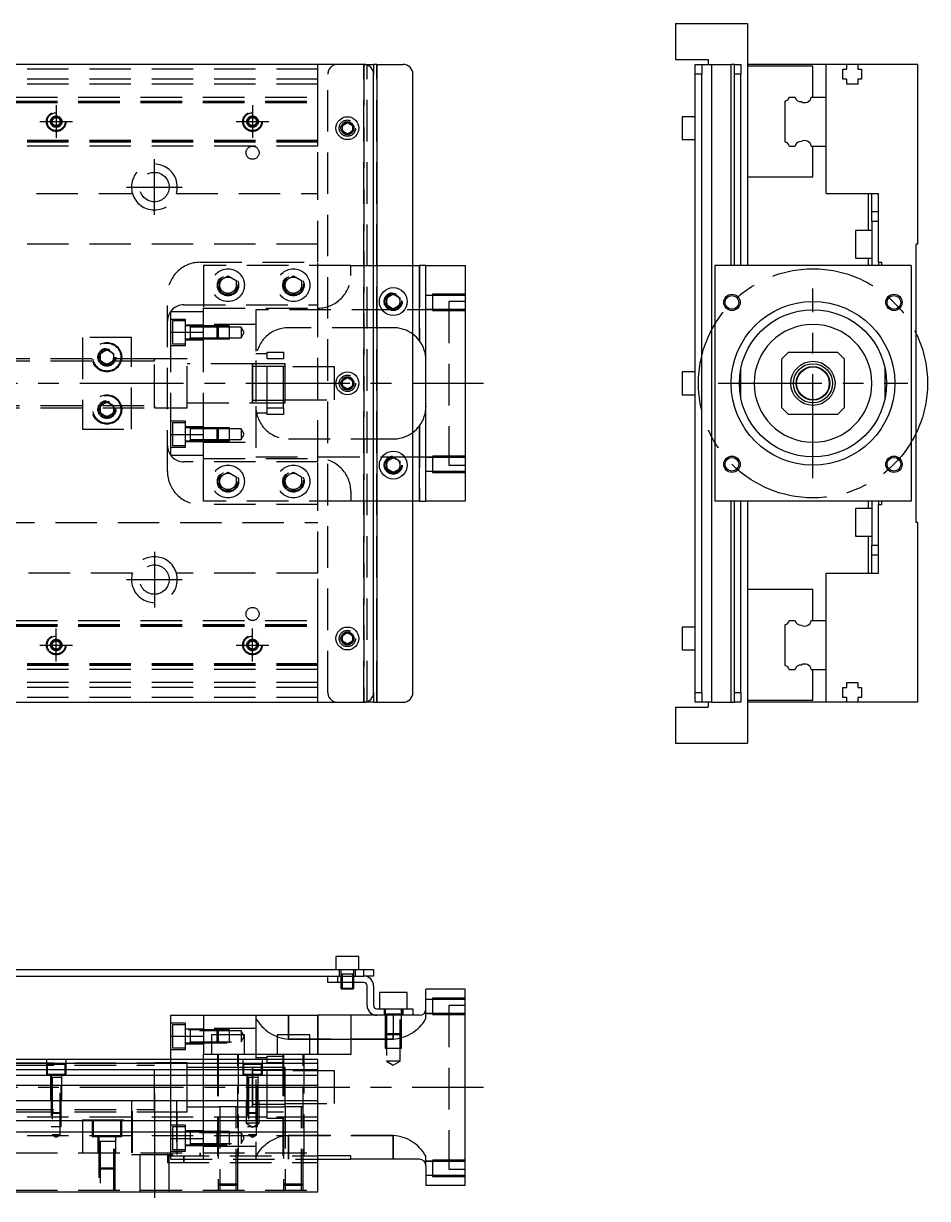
# Model space of a CAD drawing. Extents: x -21 to 543, y -284 to 112.
# Drawn here: x 267 to 543.3, y -249.2 to 110 of the extents above; entities that cross this region are included whole.
import ezdxf

# ---------------------------------------------------------------- set-up
doc = ezdxf.new("R2010")
doc.units = 0
doc.linetypes.add('CENTER', pattern=[50.8, 31.75, -6.35, 6.35, -6.35])
doc.linetypes.add('DASHED', pattern=[19.05, 12.7, -6.35])
doc.layers.get('0').update_dxf_attribs({"linetype": 'CONTINUOUS'})
doc.layers.add('CENTER', color=1, linetype='CENTER')

msp = doc.modelspace()

# ---------------------------------------------------------------- linework, layer by layer
at = {"color": 7, "linetype": 'CONTINUOUS'}
for p, q in [((466.27, 110), (466.27, 99)), ((466.27, 110), (488.27, 110)), ((488.27, 110), (488.27, 36)), ((371, 97.5), (3, 97.5)), ((371, 97.5), (374, 97.5)), ((374, 97.5), (374, 94.5)), ((375, 97.5), (374, 97.5)), ((375, 97.5), (375, -97.5)), ((375, 97.5), (383, 97.5)), ((466.27, 99), (476.27, 99)), ((472.27, 97.5), (474.27, 97.5)), ((472.27, 94.5), (472.27, 97.5)), ((474.27, 97.5), (477.27, 97.5)), ((474.27, 97.5), (474.27, 94.5)), ((476.27, 99), (476.27, 97.5)), ((477.27, 97.5), (477.27, -97.5)), ((477.27, 97.5), (483.27, 97.5)), ((483.27, 36), (483.27, 97.5)), ((484.27, 97.5), (483.27, 97.5)), ((484.27, 97.5), (486.27, 97.5)), ((484.27, 94.5), (484.27, 97.5)), ((486.27, 97.5), (486.27, 94.5)), ((512.27, 97.5), (488.27, 97.5)), ((508.27, 97), (488.27, 97)), ((508.27, 87.5), (508.27, 97)), ((512.27, 87.5), (512.27, 97.5)), ((518.57, 97.5), (512.27, 97.5)), ((521.97, 97.5), (518.57, 97.5)), ((518.57, 96), (518.57, 97.5)), ((521.97, 97.5), (521.97, 96)), ((540.27, 97.5), (521.97, 97.5)), ((540.27, 42.5), (540.27, 97.5)), ((374, -94.5), (374, 94.5)), ((386, -94.5), (386, 94.5)), ((474.27, 94.5), (472.27, 94.5)), ((472.27, -94.5), (472.27, 94.5)), ((474.27, -94.5), (474.27, 94.5)), ((486.27, 94.5), (484.27, 94.5)), ((484.27, 36), (484.27, 94.5)), ((486.27, 36), (486.27, 94.5)), ((517.42, 96), (518.57, 96)), ((517.42, 93), (517.42, 96)), ((521.97, 96), (523.12, 96)), ((523.12, 96), (523.12, 93)), ((518.57, 93), (517.42, 93)), ((518.57, 91.5), (518.57, 93)), ((521.97, 91.5), (518.57, 91.5)), ((521.97, 93), (521.97, 91.5)), ((523.12, 93), (521.97, 93)), ((499.77, 73.752272), (499.77, 86.247728)), ((501.022272, 87.5), (502.79668, 87.5)), ((507.747372, 87.5), (512.27, 87.5)), ((512.27, 72.5), (512.27, 87.5)), ((512.27, 72.5), (512.27, 87.5)), ((364.5, 78.866026), (366, 79.73205)), ((366, 79.73205), (367.5, 78.866026)), ((468.27, 81.5), (468.27, 78)), ((472.27, 81.5), (468.27, 81.5)), ((364.5, 77.133974), (364.5, 78.866026)), ((366, 76.26795), (364.5, 77.133974)), ((367.5, 77.133974), (366, 76.26795)), ((367.5, 78.866026), (367.5, 77.133974)), ((468.27, 78), (468.27, 74.5)), ((468.27, 74.5), (472.27, 74.5)), ((501.022272, 72.5), (502.79668, 72.5)), ((507.747372, 72.5), (512.27, 72.5)), ((508.27, 63), (508.27, 72.5)), ((512.27, 58), (512.27, 72.5)), ((508.27, 63), (488.27, 63)), ((512.27, 58), (528.27, 58)), ((525.27, 46.75), (525.27, 58)), ((526.27, 52.5), (526.27, 58)), ((528.27, 37), (528.27, 58)), ((526.27, 52.5), (528.27, 52.5)), ((526.27, 49.5), (526.27, 52.5)), ((521.27, 46.75), (521.27, 42.5)), ((526.27, 46.75), (521.27, 46.75)), ((528.27, 49.5), (526.27, 49.5)), ((526.27, 49.5), (526.27, 36)), ((521.27, 42.5), (521.27, 38.25)), ((540.27, 42.5), (539.77, 42.5)), ((539.77, -42.5), (539.77, 42.5)), ((386, 36), (388, 36)), ((388, 13), (388, 36)), ((390, 36), (388, 36)), ((390, -36), (390, 36)), ((390, 36), (402, 36)), ((402, 36), (402, -36)), ((538.27, 36), (478.27, 36)), ((478.27, 36), (478.27, -36)), ((521.27, 38.25), (526.27, 38.25)), ((525.27, 36), (525.27, 38.25)), ((528.27, 37), (529.27, 37)), ((528.27, 37), (528.27, 36)), ((529.27, 36), (529.27, 37)), ((538.27, 36), (538.27, -36)), ((378, 26.1547), (380, 27.309402)), ((378, 23.8453), (378, 26.1547)), ((380, 27.309402), (382, 26.1547)), ((382, 26.1547), (382, 23.8453)), ((380, 22.690598), (378, 23.8453)), ((382, 23.8453), (380, 22.690598)), ((500.77, 9.5), (498.77, 7.5)), ((498.77, -7.5), (498.77, 7.5)), ((500.77, 9.5), (515.77, 9.5)), ((517.77, 7.5), (515.77, 9.5)), ((517.77, 7.5), (517.77, -7.5)), ((486.27, -4.71699), (486.27, 4.71699)), ((530.27, 4.71699), (530.27, -4.71699)), ((364.5, 0.866026), (366, 1.73205)), ((364.5, -0.866026), (364.5, 0.866026)), ((366, 1.73205), (367.5, 0.866026)), ((367.5, 0.866026), (367.5, -0.866026)), ((468.27, 3.5), (468.27, 0)), ((472.27, 3.5), (468.27, 3.5)), ((468.27, 0), (468.27, -3.5)), ((366, -1.73205), (364.5, -0.866026)), ((367.5, -0.866026), (366, -1.73205)), ((468.27, -3.5), (472.27, -3.5)), ((498.77, -7.5), (500.77, -9.5)), ((515.77, -9.5), (500.77, -9.5)), ((515.77, -9.5), (517.77, -7.5)), ((388, -36), (388, -13)), ((378, -23.8453), (380, -22.690598)), ((378, -26.1547), (378, -23.8453)), ((380, -22.690598), (382, -23.8453)), ((382, -23.8453), (382, -26.1547)), ((380, -27.309402), (378, -26.1547)), ((382, -26.1547), (380, -27.309402)), ((388, -36), (386, -36)), ((388, -36), (390, -36)), ((402, -36), (390, -36)), ((538.27, -36), (478.27, -36)), ((483.27, -97.5), (483.27, -36)), ((484.27, -94.5), (484.27, -36)), ((486.27, -94.5), (486.27, -36)), ((488.27, -36), (488.27, -110)), ((521.27, -38.25), (521.27, -42.5)), ((526.27, -38.25), (521.27, -38.25)), ((525.27, -38.25), (525.27, -36)), ((526.27, -36), (526.27, -49.5)), ((528.27, -36), (528.27, -37)), ((528.27, -58), (528.27, -37)), ((528.27, -37), (529.27, -37)), ((529.27, -37), (529.27, -36)), ((521.27, -42.5), (521.27, -46.75)), ((540.27, -42.5), (539.77, -42.5)), ((540.27, -97.5), (540.27, -42.5)), ((521.27, -46.75), (526.27, -46.75)), ((525.27, -58), (525.27, -46.75)), ((526.27, -49.5), (528.27, -49.5)), ((526.27, -52.5), (526.27, -49.5)), ((528.27, -52.5), (526.27, -52.5)), ((526.27, -58), (526.27, -52.5)), ((512.27, -72.5), (512.27, -58)), ((512.27, -58), (528.27, -58)), ((508.27, -63), (488.27, -63)), ((508.27, -72.5), (508.27, -63)), ((468.27, -74.5), (468.27, -78)), ((472.27, -74.5), (468.27, -74.5)), ((499.77, -86.247728), (499.77, -73.752272)), ((501.022272, -72.5), (502.79668, -72.5)), ((507.747372, -72.5), (512.27, -72.5)), ((512.27, -87.5), (512.27, -72.5)), ((512.27, -87.5), (512.27, -72.5)), ((364.5, -77.133974), (366, -76.26795)), ((364.5, -78.866026), (364.5, -77.133974)), ((366, -79.73205), (364.5, -78.866026)), ((366, -76.26795), (367.5, -77.133974)), ((367.5, -78.866026), (366, -79.73205)), ((367.5, -77.133974), (367.5, -78.866026)), ((468.27, -78), (468.27, -81.5)), ((468.27, -81.5), (472.27, -81.5)), ((501.022272, -87.5), (502.79668, -87.5)), ((507.747372, -87.5), (512.27, -87.5)), ((508.27, -97), (508.27, -87.5)), ((512.27, -97.5), (512.27, -87.5)), ((517.42, -93), (518.57, -93)), ((517.42, -96), (517.42, -93)), ((518.57, -91.5), (521.97, -91.5)), ((518.57, -93), (518.57, -91.5)), ((521.97, -91.5), (521.97, -93)), ((521.97, -93), (523.12, -93)), ((523.12, -93), (523.12, -96)), ((374, -94.5), (374, -97.5)), ((472.27, -94.5), (474.27, -94.5)), ((472.27, -97.5), (472.27, -94.5)), ((474.27, -94.5), (474.27, -97.5)), ((484.27, -94.5), (486.27, -94.5)), ((484.27, -97.5), (484.27, -94.5)), ((486.27, -94.5), (486.27, -97.5)), ((518.57, -96), (517.42, -96)), ((518.57, -97.5), (518.57, -96)), ((521.97, -96), (521.97, -97.5)), ((523.12, -96), (521.97, -96)), ((3, -97.5), (371, -97.5)), ((374, -97.5), (371, -97.5)), ((374, -97.5), (375, -97.5)), ((375, -97.5), (383, -97.5)), ((466.27, -99), (476.27, -99)), ((466.27, -99), (466.27, -110)), ((474.27, -97.5), (472.27, -97.5)), ((477.27, -97.5), (474.27, -97.5)), ((476.27, -97.5), (476.27, -99)), ((477.27, -97.5), (483.27, -97.5)), ((483.27, -97.5), (484.27, -97.5)), ((486.27, -97.5), (484.27, -97.5)), ((508.27, -97), (488.27, -97)), ((512.27, -97.5), (488.27, -97.5)), ((518.57, -97.5), (512.27, -97.5)), ((521.97, -97.5), (518.57, -97.5)), ((540.27, -97.5), (521.97, -97.5)), ((466.27, -110), (488.27, -110)), ((369.5, -175.2), (362.5, -175.2)), ((362.5, -175.2), (362.5, -179.2)), ((369.5, -179.2), (369.5, -175.2)), ((262, -179.2), (371, -179.2)), ((371, -181.2), (371, -179.2)), ((371, -179.2), (374, -179.2)), ((374, -179.2), (374, -181.2)), ((262, -181.2), (363, -181.2)), ((360, -183.2), (360, -181.2)), ((363, -181.2), (363, -183.2)), ((363, -181.2), (371, -181.2)), ((363, -181.2), (371, -181.2)), ((374, -181.2), (371, -181.2)), ((363, -183.2), (360, -183.2)), ((371, -183.2), (363, -183.2)), ((364, -183.2), (364, -184.85)), ((364, -184.85), (368, -184.85)), ((364, -184.85), (364.35, -185.2)), ((364.35, -183.2), (364.35, -185.2)), ((367.65, -185.2), (364.35, -185.2)), ((367.65, -185.2), (367.65, -183.2)), ((367.65, -185.2), (368, -184.85)), ((368, -184.85), (368, -183.2)), ((372, -190.2), (372, -184.2)), ((374, -184.2), (374, -190.2)), ((384.25, -186.2), (375.75, -186.2)), ((375.75, -186.2), (375.75, -191.2)), ((384.25, -191.2), (384.25, -186.2)), ((390, -191.2), (390, -185.2)), ((402, -185.2), (390, -185.2)), ((402, -245.2), (402, -185.2)), ((312, -193.2), (322, -193.2)), ((312, -199.547524), (312, -193.2)), ((322, -193.2), (322, -205.2)), ((322, -193.2), (357, -193.2)), ((357, -205.2), (357, -193.2)), ((367, -193.2), (357, -193.2)), ((367, -193.2), (367, -205.2)), ((375, -193.2), (367, -193.2)), ((375, -191.2), (383, -191.2)), ((383, -193.2), (375, -193.2)), ((383, -193.2), (383, -191.2)), ((383, -191.2), (386, -191.2)), ((386, -193.2), (383, -193.2)), ((386, -191.2), (386, -193.2)), ((388, -193.2), (386, -193.2)), ((312, -206.7), (312, -199.547524)), ((312, -199.547524), (322, -199.547524)), ((334.5, -199.2), (324.5, -199.2)), ((324.5, -199.2), (324.5, -205.2)), ((334.5, -205.2), (334.5, -199.2)), ((354.5, -199.2), (344.5, -199.2)), ((344.5, -199.2), (344.5, -205.2)), ((354.5, -205.2), (354.5, -199.2)), ((357, -206.7), (255.5, -206.7)), ((357, -207.952272), (255.5, -207.952272)), ((322, -206.7), (322, -205.2)), ((367, -205.2), (322, -205.2)), ((357, -247.2), (357, -206.7)), ((255.5, -209.72668), (357, -209.72668)), ((357, -211.623076), (255.5, -211.623076)), ((337, -214.999946), (337, -209.5)), ((338, -210.075), (337, -210.075)), ((339.75, -210.075), (338, -210.075)), ((341.5, -210.075), (339.75, -210.075)), ((346.5, -210.075), (341.5, -210.075)), ((347, -210.075), (346.5, -210.075)), ((357, -214.677372), (255.5, -214.677372)), ((337, -221.200006), (337, -214.999946)), ((17, -219.2), (357, -219.2)), ((337, -220.325), (347, -220.325)), ((357, -225.5), (17, -225.5)), ((357, -228.9), (17, -228.9)), ((367, -236.2), (357, -236.2)), ((367, -237.2), (367, -236.2)), ((357, -237.2), (367, -237.2)), ((388, -237.2), (367, -237.2)), ((390, -239.2), (390, -245.2)), ((17, -247.2), (357, -247.2)), ((402, -245.2), (390, -245.2))]:
    msp.add_line(p, q, dxfattribs=at)
at = {"color": 3, "linetype": 'DASHED'}
for p, q in [((357, 87.5), (357, 97.5)), ((371, -97.5), (371, 97.5)), ((371, 97.5), (371, -97.5)), ((372, -97.5), (372, 97.5)), ((375, -97.5), (375, 97.5)), ((357, 96), (17, 96)), ((360, -94.5), (360, 94.5)), ((357, 93), (17, 93)), ((357, 91.5), (17, 91.5)), ((17, 87.5), (357, 87.5)), ((17, 86.247728), (357, 86.247728)), ((357, 86.247728), (357, 87.5)), ((357, 73.752272), (357, 86.247728)), ((17, 86.1147), (357, 86.1147)), ((17, 86.1), (357, 86.1)), ((17, 85.8), (357, 85.8)), ((275.5, 80), (275.516134, 80.21941)), ((275.75, 80.721688), (277, 81.443376)), ((275.75, 79.278312), (275.75, 80.721688)), ((277, 78.556624), (275.75, 79.278312)), ((277, 81.443376), (278.25, 80.721688)), ((278.25, 79.278312), (277, 78.556624)), ((278.25, 80.721688), (278.25, 79.278312)), ((335.75, 80.721688), (337, 81.443376)), ((335.75, 79.278312), (335.75, 80.721688)), ((337, 78.556624), (335.75, 79.278312)), ((337, 81.443376), (338.25, 80.721688)), ((338.25, 79.278312), (337, 78.556624)), ((338.25, 80.721688), (338.25, 79.278312)), ((338.477374, 80.25955), (338.5, 80)), ((367.973226, 78.326156), (368, 78)), ((357, 74.2), (17, 74.2)), ((357, 73.9), (17, 73.9)), ((357, 73.8853), (17, 73.8853)), ((357, 73.752272), (17, 73.752272)), ((357, 72.5), (17, 72.5)), ((357, 72.5), (357, 73.752272)), ((357, 58), (357, 72.5)), ((194.745967, 58), (300.291796, 58)), ((313.708204, 58), (357, 58)), ((357, 37), (357, 58)), ((357, 42.5), (29.1, 42.5)), ((321, 37), (357, 37)), ((322, 36), (322, 23)), ((367, 36), (322, 36)), ((357, 24), (357, 37)), ((367, 33), (367, 36)), ((367, 36), (374, 36)), ((374, 36), (386, 36)), ((388, 36), (388, 13)), ((327, 31.443376), (329.5, 32.886752)), ((329.5, 32.886752), (332, 31.443376)), ((347, 31.443376), (349.5, 32.886752)), ((349.5, 32.886752), (352, 31.443376)), ((327, 28.556624), (327, 31.443376)), ((332, 31.443376), (332, 28.556624)), ((332.477798, 30.364306), (332.5, 30)), ((347, 28.556624), (347, 31.443376)), ((352, 31.443376), (352, 28.556624)), ((352.477798, 30.364306), (352.5, 30)), ((311, -27), (311, 27)), ((329.5, 27.113248), (327, 28.556624)), ((332, 28.556624), (329.5, 27.113248)), ((349.5, 27.113248), (347, 28.556624)), ((352, 28.556624), (349.5, 27.113248)), ((382.483582, 25.286038), (382.5, 25)), ((392, 26.848738), (390, 26.848738)), ((392, 27.248732), (392, 22.248742)), ((402, 27.248732), (392, 27.248732)), ((402, 26.848738), (392, 26.848738)), ((312, 15.652476), (312, 22)), ((312, 22), (322, 22)), ((316, 24), (357, 24)), ((322, 15.652476), (322, 23)), ((322, 23), (357, 23)), ((322, 15.652476), (322, 22)), ((338, 22.5), (338, 7)), ((380, 22.5), (338, 22.5)), ((357, -24), (357, 24)), ((397, 22.5), (380, 22.5)), ((390, 22.648738), (392, 22.648738)), ((392, 22.648738), (402, 22.648738)), ((392, 22.248742), (402, 22.248742)), ((397, 25), (397, -25)), ((402, 25), (397, 25)), ((316.5, 19.55635), (312, 19.55635)), ((312.5, 19.05635), (312.5, 12.05635)), ((316.5, 19.05635), (312.5, 19.05635)), ((316.5, 11.55635), (316.5, 19.55635)), ((338, 18), (322, 18)), ((338, 18), (322, 18)), ((312, 15.652476), (322, 15.652476)), ((312, -15.652476), (312, 15.652476)), ((322, 17.80635), (316.5, 17.80635)), ((317.905, 17.55635), (316.5, 17.55635)), ((322, 17.556346), (317.895, 17.55635)), ((317.9, 17.556354), (317.9, 13.556344)), ((317.9, 17.556354), (317.9, 13.556344)), ((317.9, 17.556354), (317.9, 13.556344)), ((317.9, 17.55635), (317.9, 17.339888)), ((317.9, 17.33964), (317.9, 17.55635)), ((322, 17.20635), (317.9, 17.20635)), ((326.15, 17.55635), (322, 17.556346)), ((326.15, 17.556344), (322, 17.556344)), ((326.5, 17.20635), (322, 17.20635)), ((326.5, 17.20635), (322, 17.20635)), ((322, -15.652476), (322, 15.652476)), ((322, -15.652476), (322, 15.652476)), ((326.15, 13.55635), (326.15, 17.55635)), ((326.5, 17.20635), (326.15, 17.55635)), ((330, 17.556344), (326.15, 17.556344)), ((326.5, 17.20635), (326.5, 13.90635)), ((330, 17.20635), (326.5, 17.20635)), ((330, 13.556354), (330, 17.556344)), ((333.5, 17.20635), (330, 17.20635)), ((333.5, 17.20635), (333.5, 13.90635)), ((334.452628, 15.55635), (333.5, 17.20635)), ((333.5, 13.90635), (334.452628, 15.55635)), ((374, 17), (348, 17)), ((380, 17), (374, 17)), ((300, 14), (285, 14)), ((285, 14), (285, -14)), ((300, -14), (300, 14)), ((312, 11.55635), (316.5, 11.55635)), ((312.5, 12.05635), (316.5, 12.05635)), ((316.5, 13.55635), (317.905, 13.55635)), ((316.5, 13.30635), (322, 13.30635)), ((317.895, 13.55635), (322, 13.556352)), ((317.9, 13.90635), (322, 13.90635)), ((317.9, 13.55635), (317.9, 13.773016)), ((317.9, 13.77281), (317.9, 13.55635)), ((322, 13.90635), (326.5, 13.90635)), ((322, 13.90635), (326.5, 13.90635)), ((322, 13.556354), (326.15, 13.556354)), ((322, 13.556352), (326.15, 13.55635)), ((326.15, 13.55635), (326.5, 13.90635)), ((326.15, 13.556354), (330, 13.556354)), ((326.5, 13.90635), (330, 13.90635)), ((330, 13.90635), (333.5, 13.90635)), ((387.743602, 13.32745), (388.026966, 12.963874)), ((307.005, 7.5), (215, 7.5)), ((290, 8), (290.018502, 8.303588)), ((290.5, 9.1547), (292.5, 10.309402)), ((290.5, 6.8453), (290.5, 9.1547)), ((292.5, 10.309402), (294.5, 9.1547)), ((294.5, 9.1547), (294.5, 6.8453)), ((312, 7.5), (306.995, 7.5)), ((307, -7.500006), (307, 7.500006)), ((307, 6.951128), (307, 7.5)), ((307, 7.5), (307, 6.951128)), ((317, 7.5), (312, 7.5)), ((317, 7.5), (312, 7.5)), ((317, -7.5), (317, 7.5)), ((317, -7.5), (317, 7.5)), ((341.5, 9), (338, 9)), ((341.5, 9.5), (346.5, 9.5)), ((341.5, 7.5), (341.5, 9.5)), ((346.5, 7.5), (341.5, 7.5)), ((341.5, -7.5), (341.5, 7.5)), ((346.5, 9.5), (346.5, 7.5)), ((346.5, -7.5), (346.5, 7.5)), ((307, 6.75), (215, 6.75)), ((292.5, 5.690598), (290.5, 6.8453)), ((294.5, 6.8453), (292.5, 5.690598)), ((307, -6.951128), (307, 6.951128)), ((337.005, 6), (317, 6)), ((336.995, 6), (317, 6)), ((346.5, 6), (336.995, 6)), ((337.005, 6), (336.995, 6)), ((337, -6.000006), (337, 6.000006)), ((337, 5.125), (337, 6.000006)), ((337, 5.325034), (337, 6)), ((337, 6), (337, -5.999164)), ((337, 5.125), (337, -5.125)), ((347, 5.125), (337, 5.125)), ((346.5, 6), (337.005, 6)), ((338, 7), (338, -7)), ((347, 6), (346.5, 6)), ((347, -6), (347, 6)), ((362, 5), (347, 5)), ((362, -5), (362, 5)), ((367.973226, 0.326156), (368, 0)), ((215, -6.75), (307, -6.75)), ((290.5, -6.8453), (292.5, -5.690598)), ((290.5, -9.1547), (290.5, -6.8453)), ((292.5, -5.690598), (294.5, -6.8453)), ((294.5, -6.8453), (294.5, -9.1547)), ((307, -7.5), (307, -6.951128)), ((307, -6.951128), (307, -7.499332)), ((317, -6), (337.005, -6)), ((317, -6), (336.995, -6)), ((336.995, -6), (346.5, -6)), ((336.995, -6), (337.005, -6)), ((337, -6.000006), (337, -5.125)), ((337, -5.125), (347, -5.125)), ((337, -6), (337, -5.325218)), ((337, -5.999164), (337, -6)), ((337.005, -6), (346.5, -6)), ((338, -7), (338, -22.5)), ((346.5, -6), (347, -6)), ((347, -5), (362, -5)), ((390, -7), (389.998996, -7.141742)), ((215, -7.5), (307.005, -7.5)), ((292.5, -10.309402), (290.5, -9.1547)), ((294.5, -9.1547), (292.5, -10.309402)), ((294.983582, -7.713962), (295, -8)), ((306.995, -7.5), (312, -7.5)), ((307, -7.499332), (307, -7.5)), ((312, -7.5), (317, -7.5)), ((312, -7.5), (317, -7.5)), ((338, -9), (341.5, -9)), ((341.5, -7.5), (346.5, -7.5)), ((341.5, -9.5), (341.5, -7.5)), ((346.5, -9.5), (341.5, -9.5)), ((346.5, -7.5), (346.5, -9.5)), ((285, -14), (300, -14)), ((316.5, -11.55635), (312, -11.55635)), ((312.5, -12.05635), (312.5, -19.05635)), ((316.5, -12.05635), (312.5, -12.05635)), ((316.5, -19.55635), (316.5, -11.55635)), ((322, -13.30635), (316.5, -13.30635)), ((317.905, -13.55635), (316.5, -13.55635)), ((322, -13.556352), (317.895, -13.55635)), ((317.9, -13.556344), (317.9, -17.556354)), ((317.9, -13.556344), (317.9, -17.556354)), ((317.9, -13.55635), (317.9, -13.77281)), ((317.9, -13.773058), (317.9, -13.55635)), ((322, -13.90635), (317.9, -13.90635)), ((326.15, -13.55635), (322, -13.556352)), ((326.15, -13.556352), (322, -13.556354)), ((326.5, -13.90635), (322, -13.90635)), ((326.5, -13.90635), (322, -13.90635)), ((326.15, -17.55635), (326.15, -13.55635)), ((326.5, -13.90635), (326.15, -13.55635)), ((330, -13.556354), (326.15, -13.556352)), ((326.5, -13.90635), (326.5, -17.20635)), ((330, -13.90635), (326.5, -13.90635)), ((330, -17.556344), (330, -13.556354)), ((333.5, -13.90635), (330, -13.90635)), ((333.5, -13.90635), (333.5, -17.20635)), ((334.452628, -15.55635), (333.5, -13.90635)), ((388.11972, -12.836966), (387.908436, -13.120182)), ((388, -13), (388, -36)), ((312, -22), (312, -15.652476)), ((312, -15.652476), (322, -15.652476)), ((316.5, -17.55635), (317.905, -17.55635)), ((316.5, -17.80635), (322, -17.80635)), ((317.895, -17.55635), (322, -17.556346)), ((317.9, -17.20635), (322, -17.20635)), ((317.9, -17.55635), (317.9, -17.339682)), ((317.9, -17.339888), (317.9, -17.55635)), ((322, -22), (322, -15.652476)), ((322, -23), (322, -15.652476)), ((322, -17.20635), (326.5, -17.20635)), ((322, -17.20635), (326.5, -17.20635)), ((322, -17.556344), (326.15, -17.556346)), ((322, -17.556346), (326.15, -17.55635)), ((326.15, -17.55635), (326.5, -17.20635)), ((326.15, -17.556346), (330, -17.556344)), ((326.5, -17.20635), (330, -17.20635)), ((330, -17.20635), (333.5, -17.20635)), ((333.5, -17.20635), (334.452628, -15.55635)), ((348, -17), (374, -17)), ((374, -17), (380, -17)), ((312, -19.55635), (316.5, -19.55635)), ((312.5, -19.05635), (316.5, -19.05635)), ((322, -18), (338, -18)), ((322, -18), (338, -18)), ((312, -22), (322, -22)), ((357, -24), (316, -24)), ((322, -23), (357, -23)), ((322, -36), (322, -23)), ((338, -22.5), (380, -22.5)), ((357, -37), (357, -24)), ((377.5, -25), (377.52689, -24.634318)), ((380, -22.5), (397, -22.5)), ((392, -22.648738), (390, -22.648738)), ((392, -22.248742), (392, -27.248732)), ((402, -22.248742), (392, -22.248742)), ((402, -22.648738), (392, -22.648738)), ((397, -25), (402, -25)), ((327, -28.556624), (329.5, -27.113248)), ((327, -31.443376), (327, -28.556624)), ((329.5, -27.113248), (332, -28.556624)), ((332, -28.556624), (332, -31.443376)), ((347, -28.556624), (349.5, -27.113248)), ((347, -31.443376), (347, -28.556624)), ((349.5, -27.113248), (352, -28.556624)), ((352, -28.556624), (352, -31.443376)), ((390, -26.848738), (392, -26.848738)), ((392, -26.848738), (402, -26.848738)), ((392, -27.248732), (402, -27.248732)), ((326.5, -30), (326.520026, -29.653944)), ((329.5, -32.886752), (327, -31.443376)), ((332, -31.443376), (329.5, -32.886752)), ((349.5, -32.886752), (347, -31.443376)), ((352, -31.443376), (349.5, -32.886752)), ((352.477798, -29.635694), (352.5, -30)), ((367, -33), (367, -36)), ((357, -37), (321, -37)), ((367, -36), (322, -36)), ((357, -58), (357, -37)), ((374, -36), (367, -36)), ((386, -36), (374, -36)), ((29.1, -42.5), (357, -42.5)), ((300.291796, -58), (194.745967, -58)), ((357, -58), (313.708204, -58)), ((357, -72.5), (357, -58)), ((17, -72.5), (357, -72.5)), ((17, -73.752272), (357, -73.752272)), ((17, -73.8853), (357, -73.8853)), ((17, -73.9), (357, -73.9)), ((17, -74.2), (357, -74.2)), ((357, -73.752272), (357, -72.5)), ((357, -86.247728), (357, -73.752272)), ((275.75, -79.278312), (277, -78.556624)), ((277, -78.556624), (278.25, -79.278312)), ((335.75, -79.278312), (337, -78.556624)), ((337, -78.556624), (338.25, -79.278312)), ((364, -78), (364.030168, -77.653934)), ((275.5, -80), (275.516134, -79.78059)), ((275.75, -80.721688), (275.75, -79.278312)), ((277, -81.443376), (275.75, -80.721688)), ((278.25, -80.721688), (277, -81.443376)), ((278.25, -79.278312), (278.25, -80.721688)), ((335.75, -80.721688), (335.75, -79.278312)), ((337, -81.443376), (335.75, -80.721688)), ((338.25, -80.721688), (337, -81.443376)), ((338.25, -79.278312), (338.25, -80.721688)), ((338.477374, -79.74045), (338.5, -80)), ((357, -85.8), (17, -85.8)), ((357, -86.1), (17, -86.1)), ((357, -86.1147), (17, -86.1147)), ((357, -86.247728), (17, -86.247728)), ((357, -87.5), (17, -87.5)), ((357, -87.5), (357, -86.247728)), ((357, -97.5), (357, -87.5)), ((357, -91.5), (17, -91.5)), ((357, -93), (17, -93)), ((357, -96), (17, -96)), ((363.5, -179.2), (363.5, -181.2)), ((364, -179.2), (364, -183.2)), ((364.000006, -179.2), (364.000006, -183.2)), ((368, -183.2), (368, -179.2)), ((368.5, -181.2), (368.5, -179.2)), ((360, -181.2), (363, -181.2)), ((368.000006, -180.6), (363.999994, -180.6)), ((364.35, -180.6), (364.35, -183.2)), ((367.65, -183.2), (367.65, -180.6)), ((367.999994, -183.2), (367.999994, -181.2)), ((392, -188.351262), (390, -188.351262)), ((392, -187.951268), (392, -192.951258)), ((402, -187.951268), (392, -187.951268)), ((402, -188.351262), (392, -188.351262)), ((397, -190.2), (397, -240.2)), ((402, -190.2), (397, -190.2)), ((338, -193.2), (338, -193.816596)), ((338, -193.816596), (338, -236.583404)), ((338, -193.816596), (338.037764, -194.12036)), ((348, -200.460598), (348, -193.2)), ((348, -193.2), (348, -199.2)), ((357, -193.2), (357, -205.2)), ((377.25, -191.2), (377.25, -193.2)), ((382.500006, -192.8), (377.499994, -192.8)), ((377.5, -191.2), (377.5, -203.2)), ((377.9, -192.8), (377.9, -207.2)), ((380, -193.2), (380, -200.460598)), ((382.1, -207.2), (382.1, -192.8)), ((382.5, -203.2), (382.5, -191.2)), ((382.75, -193.2), (382.75, -191.2)), ((389.474532, -192.551262), (392, -192.551262)), ((389.966596, -194.101224), (390, -193.816596)), ((390, -193.816596), (390, -191.2)), ((397, -192.7), (390, -192.7)), ((392, -192.551262), (402, -192.551262)), ((392, -192.951258), (402, -192.951258)), ((316.5, -195.64365), (312, -195.64365)), ((312.5, -196.14365), (312.5, -199.64365)), ((316.5, -196.14365), (312.5, -196.14365)), ((316.5, -203.64365), (316.5, -195.64365)), ((322, -197.39365), (316.5, -197.39365)), ((338, -197.2), (322, -197.2)), ((389.868572, -194.41502), (389.966596, -194.101224)), ((312.5, -199.64365), (312.5, -203.14365)), ((330, -197.643656), (316.5, -197.643649)), ((317.9, -197.643646), (317.9, -201.643656)), ((333.5, -197.99365), (317.9, -197.99365)), ((326.15, -199.2), (326.15, -197.64365)), ((326.5, -197.99365), (326.15, -197.64365)), ((326.15, -199.64365), (326.15, -199.2)), ((326.15, -201.64365), (326.15, -199.64365)), ((326.5, -197.99365), (326.5, -199.2)), ((326.5, -199.2), (326.5, -199.64365)), ((326.5, -199.64365), (326.5, -201.29365)), ((330, -199.2), (330, -197.643656)), ((330, -201.643646), (330, -199.2)), ((333.5, -197.99365), (333.5, -201.29365)), ((334.452628, -199.64365), (333.5, -197.99365)), ((333.5, -201.29365), (334.452628, -199.64365)), ((348, -199.2), (348, -200.460598)), ((348, -200.460598), (354.5, -200.460598)), ((380, -200.460598), (348, -200.460598)), ((354.5, -200.460598), (367, -200.460598)), ((367, -200.460598), (377.500006, -200.460598)), ((377.5, -198.8), (382.5, -198.8)), ((377.5, -198.8), (377.9, -199.2)), ((377.500006, -200.460598), (380, -200.460598)), ((382.1, -199.2), (377.9, -199.2)), ((380, -200.460598), (380, -199.2)), ((382.1, -199.2), (382.5, -198.8)), ((312, -203.64365), (316.5, -203.64365)), ((312.5, -203.14365), (316.5, -203.14365)), ((316.5, -201.643653), (330, -201.643646)), ((316.5, -201.89365), (322, -201.89365)), ((317.9, -201.29365), (333.5, -201.29365)), ((326.15, -201.64365), (326.5, -201.29365)), ((377.5, -203.2), (382.5, -203.2)), ((54, -207.699332), (307.005, -207.699332)), ((274, -206.7), (274, -211.2)), ((279.75, -208.2), (274.25, -208.2)), ((274.25, -208.2), (274.25, -211.2)), ((279.75, -211.2), (279.75, -208.2)), ((280, -211.2), (280, -206.7)), ((307, -222.699332), (307, -207.7)), ((312, -207.7), (307, -207.7)), ((312, -219.2), (312, -206.7)), ((317, -207.7), (312, -207.7)), ((317, -215.2), (317, -207.7)), ((322, -219.2), (322, -206.7)), ((326.25, -205.2), (326.25, -236.2)), ((326.499923, -205.2), (326.500006, -246.7)), ((332.499994, -246.7), (332.500077, -205.2)), ((332.75, -236.2), (332.75, -205.2)), ((334, -206.7), (334, -211.2)), ((339.75, -208.2), (334.25, -208.2)), ((334.25, -208.2), (334.25, -211.2)), ((341.5, -206.2), (338, -206.2)), ((339.75, -211.2), (339.75, -208.2)), ((340, -211.2), (340, -206.7)), ((341.5, -205.7), (346.5, -205.7)), ((341.5, -206.7), (341.5, -205.7)), ((341.5, -207.7), (341.5, -206.7)), ((341.5, -222.7), (341.5, -207.7)), ((346.5, -207.7), (341.5, -207.7)), ((346.25, -205.2), (346.25, -236.2)), ((346.499923, -205.2), (346.500006, -246.7)), ((352.499994, -246.7), (352.500077, -205.2)), ((352.75, -236.2), (352.75, -205.2)), ((382.1, -207.2), (377.9, -207.2)), ((377.9, -207.2), (380, -208.412436)), ((380, -208.412436), (382.1, -207.2)), ((54, -208.449332), (307, -208.449332)), ((274, -211.2), (280, -211.2)), ((275.25, -211.2), (275.25, -219.2)), ((275.500006, -211.2), (275.500006, -227.2)), ((278.499994, -227.2), (278.499994, -211.2)), ((278.75, -219.2), (278.75, -211.2)), ((322, -209.2), (317, -209.2)), ((326.5, -209.2), (322, -209.2)), ((332.5, -209.2), (326.5, -209.2)), ((334.25, -209.2), (332.5, -209.2)), ((334, -211.2), (340, -211.2)), ((337, -209.2), (334.25, -209.2)), ((335.25, -211.2), (335.25, -219.2)), ((335.500006, -211.2), (335.500006, -227.2)), ((337, -209.2), (336.995, -209.2)), ((337, -209.2), (337, -209.200836)), ((338, -209.2), (337, -209.2)), ((337.005, -209.2), (337, -209.2)), ((337, -209.200836), (337, -214.999974)), ((339.75, -209.2), (338, -209.2)), ((338.499994, -227.2), (338.499994, -211.2)), ((338.75, -219.2), (338.75, -211.2)), ((341.5, -209.2), (339.75, -209.2)), ((346.5, -209.2), (341.5, -209.2)), ((347, -209.2), (346.5, -209.2)), ((347, -215.2), (347, -209.2)), ((362, -210.2), (347, -210.2)), ((362, -215.2), (362, -210.2)), ((278.500006, -212.2), (275.499994, -212.2)), ((275.75, -212.2), (275.75, -229.7)), ((278.25, -229.7), (278.25, -212.2)), ((317, -219.2), (317, -215.2)), ((338.500006, -212.2), (335.499994, -212.2)), ((335.75, -212.2), (335.75, -229.7)), ((337, -214.999974), (337, -215.400054)), ((337, -215.400054), (337, -221.199164)), ((338.25, -229.7), (338.25, -212.2)), ((347, -221.2), (347, -215.2)), ((362, -220.2), (362, -215.2)), ((54, -221.95), (307, -221.95)), ((54, -222.7), (307.005, -222.7)), ((300, -219.2), (300, -235.7)), ((300.291796, -235.2), (300.291796, -219.2)), ((306.995, -222.7), (312, -222.7)), ((307, -222.7), (307, -222.699332)), ((312, -228.9), (312, -219.2)), ((312, -222.7), (313.708204, -222.7)), ((313.708204, -219.2), (313.708204, -235.2)), ((313.708204, -222.7), (317, -222.7)), ((314, -235.7), (314, -219.2)), ((317, -222.7), (317, -219.2)), ((317, -221.2), (322, -221.2)), ((322, -225.5), (322, -219.2)), ((322, -221.2), (326.39999, -221.2)), ((326.39999, -221.2), (326.499994, -221.2)), ((332.500006, -221.2), (326.499994, -221.2)), ((327, -221.2), (327, -246.7)), ((332, -246.7), (332, -221.2)), ((332.500006, -221.2), (332.60001, -221.2)), ((332.60001, -221.2), (337.005, -221.2)), ((335, -219.2), (335, -226.2)), ((336.995, -221.2), (346.39999, -221.2)), ((337, -221.2), (337, -220.525218)), ((337, -221.199164), (337, -221.2)), ((337.005, -221.2), (346.5, -221.2)), ((339, -226.2), (339, -219.2)), ((341.5, -222.7), (346.5, -222.7)), ((341.5, -224.7), (341.5, -222.7)), ((352.500006, -221.2), (346.499994, -221.2)), ((347, -220.2), (362, -220.2)), ((347, -221.2), (347, -246.7)), ((352, -246.7), (352, -221.2)), ((357, -224.35), (17, -224.35)), ((275.5, -222.95), (278.5, -222.95)), ((275.5, -222.95), (275.75, -223.2)), ((278.25, -223.2), (275.75, -223.2)), ((278.25, -223.2), (278.5, -222.95)), ((285, -225.2), (300, -225.2)), ((285, -225.2), (285, -235.2)), ((288, -225.2), (288, -230.2)), ((288.25, -225.2), (288.25, -225.5)), ((288.25, -225.5), (288.25, -228.9)), ((296.75, -225.5), (296.75, -225.2)), ((296.75, -228.9), (296.75, -225.5)), ((297, -230.2), (297, -225.2)), ((300, -225.2), (300, -235.2)), ((322, -228.9), (322, -225.5)), ((339, -226.2), (335, -226.2)), ((335, -226.2), (337, -227.3547)), ((335.5, -222.95), (338.5, -222.95)), ((335.5, -222.95), (335.75, -223.2)), ((338.25, -223.2), (335.75, -223.2)), ((337, -227.3547), (339, -226.2)), ((338, -224.2), (341.5, -224.2)), ((338.25, -223.2), (338.5, -222.95)), ((346.5, -224.7), (341.5, -224.7)), ((275.500006, -227.2), (278.499994, -227.2)), ((278.25, -229.7), (275.75, -229.7)), ((275.75, -229.7), (277, -230.421688)), ((277, -230.421688), (278.25, -229.7)), ((288.25, -228.9), (288.25, -230.2)), ((296.75, -230.2), (296.75, -228.9)), ((316.5, -226.75635), (312, -226.75635)), ((312, -230.852476), (312, -228.9)), ((312.5, -227.25635), (312.5, -228.9)), ((313.708204, -227.25635), (312.5, -227.25635)), ((312.5, -228.9), (312.5, -230.75635)), ((316.5, -227.25635), (313.708204, -227.25635)), ((316.5, -234.75635), (316.5, -226.75635)), ((322, -228.50635), (316.5, -228.50635)), ((330, -228.756354), (316.5, -228.756354)), ((317.9, -228.756344), (317.9, -232.756354)), ((333.5, -229.10635), (317.9, -229.10635)), ((322, -236.2), (322, -228.9)), ((326.15, -228.9), (326.15, -228.75635)), ((326.29365, -228.9), (326.15, -228.75635)), ((326.5, -228.756354), (326.15, -228.756352)), ((326.15, -230.75635), (326.15, -228.9)), ((326.5, -229.10635), (326.29365, -228.9)), ((327, -228.756354), (326.5, -228.756354)), ((330, -228.9), (330, -228.756354)), ((330, -232.756344), (330, -228.9)), ((333.5, -229.10635), (333.5, -232.40635)), ((334.452628, -230.75635), (333.5, -229.10635)), ((335.500006, -227.2), (338.499994, -227.2)), ((338.25, -229.7), (335.75, -229.7)), ((335.75, -229.7), (337, -230.421688)), ((337, -230.421688), (338.25, -229.7)), ((357, -230.05), (17, -230.05)), ((288, -230.2), (297, -230.2)), ((289.75, -230.2), (289.75, -235.2)), ((295.000006, -231.8), (289.999994, -231.8)), ((289.999996, -230.2), (290.000006, -246.7)), ((290.4, -231.8), (290.4, -246.7)), ((294.6, -246.7), (294.6, -231.8)), ((294.999994, -246.7), (295.000004, -230.2)), ((295.25, -235.2), (295.25, -230.2)), ((312, -230.852476), (313.708204, -230.852476)), ((312, -235.2), (312, -230.852476)), ((312.5, -230.75635), (312.5, -234.25635)), ((313.708204, -230.852476), (322, -230.852476)), ((316.5, -232.756344), (330, -232.756344)), ((316.5, -233.00635), (322, -233.00635)), ((317.9, -232.40635), (333.5, -232.40635)), ((322, -233.2), (326.5, -233.2)), ((326.15, -232.75635), (326.15, -230.75635)), ((326.15, -232.75635), (326.5, -232.40635)), ((326.15, -232.756346), (326.5, -232.756344)), ((326.5, -232.756344), (327, -232.756344)), ((326.5, -233.2), (327, -233.2)), ((327, -233.2), (332, -233.2)), ((332, -233.2), (332.5, -233.2)), ((332.5, -233.2), (338, -233.2)), ((333.5, -232.40635), (334.452628, -230.75635)), ((348, -229.939402), (346.619728, -230.04908)), ((348, -229.939402), (380, -229.939402)), ((352, -229.939402), (348, -229.939402)), ((348, -237.2), (348, -229.939402)), ((348, -229.939402), (348, -236.2)), ((352.5, -229.939402), (352, -229.939402)), ((357, -229.939402), (352.5, -229.939402)), ((380, -229.939402), (357, -229.939402)), ((380, -229.939402), (380, -237.2)), ((380, -237.2), (380, -229.939402)), ((17, -235.2), (357, -235.2)), ((300, -235.7), (314, -235.7)), ((302.5, -235.7), (302.5, -247.2)), ((311, -235.2), (311, -236.2)), ((311, -236.2), (357, -236.2)), ((311, -236.2), (311, -238.2)), ((311.5, -247.2), (311.5, -235.7)), ((312, -234.75635), (316.5, -234.75635)), ((312, -237.2), (312, -235.2)), ((312.5, -234.25635), (313.708204, -234.25635)), ((313.708204, -234.25635), (316.5, -234.25635)), ((316, -238.2), (316, -236.2)), ((316, -236.2), (316, -237.2)), ((321, -236.2), (321, -235.2)), ((321, -235.2), (321, -236.2)), ((322, -237.2), (322, -236.2)), ((338.033404, -236.298776), (338, -236.583404)), ((338, -236.583404), (338, -237.2)), ((338.131428, -235.98498), (338.033404, -236.298776)), ((348, -236.2), (348, -237.2)), ((390, -236.583404), (389.962236, -236.27964)), ((390, -239.2), (390, -236.583404)), ((290, -239.8), (295, -239.8)), ((290, -239.8), (290.4, -240.2)), ((294.6, -240.2), (290.4, -240.2)), ((294.6, -240.2), (295, -239.8)), ((311, -238.2), (357, -238.2)), ((312, -237.2), (357, -237.2)), ((316, -237.2), (316, -238.2)), ((392, -237.848738), (389.474532, -237.848738)), ((390, -237.7), (397, -237.7)), ((392, -237.448742), (392, -242.448732)), ((402, -237.448742), (392, -237.448742)), ((402, -237.848738), (392, -237.848738)), ((397, -240.2), (402, -240.2)), ((390, -242.048738), (392, -242.048738)), ((392, -242.048738), (402, -242.048738)), ((392, -242.448732), (402, -242.448732)), ((17, -246.7), (357, -246.7)), ((326.5, -244.7), (332.5, -244.7)), ((326.5, -244.7), (327, -245.2)), ((332, -245.2), (327, -245.2)), ((332, -245.2), (332.5, -244.7)), ((346.5, -244.7), (352.5, -244.7)), ((346.5, -244.7), (347, -245.2)), ((352, -245.2), (347, -245.2)), ((352, -245.2), (352.5, -244.7))]:
    msp.add_line(p, q, dxfattribs=at)
for centre, radius in [((277, 80), 3), ((277, 80), 2.75), ((337, 80), 3), ((337, 80), 2.75), ((277, 80), 1.75), ((277, 80), 1.5), ((277, 80), 1.25), ((337, 80), 1.75), ((337, 80), 1.5), ((337, 80), 1.25), ((366, 78), 2.5), ((366, 78), 2), ((337, 70.5), 2), ((307, 60), 4.5), ((329.5, 30), 5), ((329.5, 30), 3.25), ((329.5, 30), 3), ((329.5, 30), 2.5), ((349.5, 30), 5), ((349.5, 30), 3.25), ((349.5, 30), 3), ((349.5, 30), 2.5), ((380, 25), 2.75), ((380, 25), 2.5), ((292.5, 8), 4.5), ((292.5, 8), 4.25), ((292.5, 8), 2.75), ((292.5, 8), 2.5), ((292.5, 8), 2.1), ((366, 0), 2.5), ((366, 0), 2), ((292.5, -8), 4.5), ((292.5, -8), 4.25), ((292.5, -8), 2.75), ((292.5, -8), 2.5), ((292.5, -8), 2.1), ((329.5, -30), 5), ((349.5, -30), 5), ((380, -25), 2.75), ((380, -25), 2.5), ((329.5, -30), 3.25), ((329.5, -30), 3), ((329.5, -30), 2.5), ((349.5, -30), 3.25), ((349.5, -30), 3), ((349.5, -30), 2.5), ((307, -60), 4.5), ((337, -70.5), 2), ((277, -80), 3), ((277, -80), 2.75), ((277, -80), 1.75), ((277, -80), 1.5), ((277, -80), 1.25), ((337, -80), 3), ((337, -80), 2.75), ((337, -80), 1.75), ((337, -80), 1.5), ((337, -80), 1.25), ((366, -78), 2.5), ((366, -78), 2)]:
    msp.add_circle(centre, radius, dxfattribs=at)
at = {"color": 7, "linetype": 'CONTINUOUS'}
for centre, radius in [((366, 78), 3.5), ((380, 25), 4.25), ((483.521262, 24.748738), 2.1), ((533.018738, 24.748738), 2.1), ((508.27, 0), 25), ((508.27, 0), 22.5), ((508.27, 0), 6.75), ((508.27, 0), 6), ((508.27, 0), 5.125), ((508.27, 0), 5), ((366, 0), 3.5), ((380, -25), 4.25), ((483.521262, -24.748738), 2.1), ((533.018738, -24.748738), 2.1), ((366, -78), 3.5)]:
    msp.add_circle(centre, radius, dxfattribs=at)
at = {"color": 3, "linetype": 'CONTINUOUS'}
for centre in [(483.521262, 24.748738), (533.018738, 24.748738), (483.521262, -24.748738), (533.018738, -24.748738)]:
    msp.add_circle(centre, 2.5, dxfattribs=at)
at = {"color": 3, "linetype": 'DASHED'}
for centre, radius, start, end in [((363, 94.5), 3, 90, 180), ((307, 60), 7, 343.39845, 196.60155), ((307, 60), 7, 196.60155, 343.39845), ((321, 27), 10, 90, 180), ((357, 33), 10, 270, 0), ((316, 19), 5, 90, 180), ((348, 7), 10, 90, 180), ((380, 7), 10, 53.130102, 90), ((348, -7), 10, 180, 270), ((380, -7), 10, 270, 306.869898), ((316, -19), 5, 180, 270), ((357, -33), 10, 0, 90), ((321, -27), 10, 180, 270), ((307, -60), 7, 16.60155, 163.39845), ((307, -60), 7, 163.39845, 16.60155), ((363, -94.5), 3, 180, 270), ((348.811246, -188.189102), 12.298282, 208.83464497, 266.2177859), ((379.112993, -187.935352), 12.556615, 274.05078219, 328.93325573), ((349.208677, -242.78832), 12.999649, 101.48756923, 148.44290689), ((379.188754, -242.210898), 12.298282, 28.83464497, 86.2177859)]:
    msp.add_arc(centre, radius, start, end, dxfattribs=at)
at = {"color": 7, "linetype": 'CONTINUOUS'}
for centre, radius, start, end in [((371, 94.5), 3, 0, 90), ((383, 94.5), 3, 0, 90), ((499.37, 87.9), 1.7, 283.608961, 346.391039), ((504.47, 87.8), 1.7, 190.164249, 277.540197), ((505.77, 87.8), 2, 237.42103, 351.373073), ((366, 78), 1.65, 95.380023, 144.619977), ((366, 78), 1.65, 84.619977, 95.380023), ((366, 78), 1.65, 35.380023, 84.619977), ((366, 78), 1.65, 155.380023, 180), ((366, 78), 1.65, 180, 204.619977), ((366, 78), 1.65, 144.619977, 155.380023), ((366, 78), 1.65, 204.619977, 215.380023), ((366, 78), 1.65, 215.380023, 264.619977), ((366, 78), 1.65, 264.619977, 275.380023), ((366, 78), 1.65, 275.380023, 324.619977), ((366, 78), 1.65, 24.619977, 35.380023), ((366, 78), 1.65, 324.619977, 335.380023), ((366, 78), 1.65, 335.380023, 24.619977), ((499.37, 72.1), 1.7, 13.608961, 76.391039), ((504.47, 72.2), 1.7, 82.459803, 169.835751), ((505.77, 72.2), 2, 8.626927, 122.57897), ((380, 25), 2.1, 162.24721, 180), ((380, 25), 2.1, 137.75279, 162.24721), ((380, 25), 2.1, 102.24721, 137.75279), ((380, 25), 2.1, 77.75279, 102.24721), ((380, 25), 2.1, 42.24721, 77.75279), ((380, 25), 2.1, 17.75279, 42.24721), ((380, 25), 2.1, 342.24721, 17.75279), ((380, 25), 2.1, 180, 197.75279), ((380, 25), 2.1, 197.75279, 222.24721), ((380, 25), 2.1, 222.24721, 257.75279), ((380, 25), 2.1, 257.75279, 282.24721), ((380, 25), 2.1, 282.24721, 317.75279), ((380, 25), 2.1, 317.75279, 342.24721), ((508.27, 0), 18, 0, 270), ((508.27, 0), 18, 0, 270), ((380, 7), 10, 36.869898, 53.130102), ((379.996962, 6.998988), 10.003038, 0.005802, 36.864096), ((366, 0), 1.65, 155.380023, 180), ((366, 0), 1.65, 180, 204.619977), ((366, 0), 1.65, 144.619977, 155.380023), ((366, 0), 1.65, 95.380023, 144.619977), ((366, 0), 1.65, 84.619977, 95.380023), ((366, 0), 1.65, 35.380023, 84.619977), ((366, 0), 1.65, 24.619977, 35.380023), ((366, 0), 1.65, 335.380023, 24.619977), ((508.27, 0), 18, 270, 0), ((508.27, 0), 18, 270, 0), ((366, 0), 1.65, 204.619977, 215.380023), ((366, 0), 1.65, 215.380023, 264.619977), ((366, 0), 1.65, 264.619977, 275.380023), ((366, 0), 1.65, 275.380023, 324.619977), ((366, 0), 1.65, 324.619977, 335.380023), ((379.996962, -6.998988), 10.003038, 323.135904, 359.994198), ((380, -7), 10, 306.869898, 323.130102), ((380, -25), 2.1, 162.24721, 180), ((380, -25), 2.1, 180, 197.75279), ((380, -25), 2.1, 137.75279, 162.24721), ((380, -25), 2.1, 102.24721, 137.75279), ((380, -25), 2.1, 77.75279, 102.24721), ((380, -25), 2.1, 42.24721, 77.75279), ((380, -25), 2.1, 17.75279, 42.24721), ((380, -25), 2.1, 342.24721, 17.75279), ((380, -25), 2.1, 197.75279, 222.24721), ((380, -25), 2.1, 222.24721, 257.75279), ((380, -25), 2.1, 257.75279, 282.24721), ((380, -25), 2.1, 282.24721, 317.75279), ((380, -25), 2.1, 317.75279, 342.24721), ((499.37, -72.1), 1.7, 283.608961, 346.391039), ((504.47, -72.2), 1.7, 190.164249, 277.540197), ((505.77, -72.2), 2, 237.42103, 351.373073), ((366, -78), 1.65, 155.380023, 180), ((366, -78), 1.65, 180, 204.619977), ((366, -78), 1.65, 144.619977, 155.380023), ((366, -78), 1.65, 204.619977, 215.380023), ((366, -78), 1.65, 95.380023, 144.619977), ((366, -78), 1.65, 215.380023, 264.619977), ((366, -78), 1.65, 84.619977, 95.380023), ((366, -78), 1.65, 35.380023, 84.619977), ((366, -78), 1.65, 275.380023, 324.619977), ((366, -78), 1.65, 24.619977, 35.380023), ((366, -78), 1.65, 324.619977, 335.380023), ((366, -78), 1.65, 335.380023, 24.619977), ((366, -78), 1.65, 264.619977, 275.380023), ((504.47, -87.8), 1.7, 82.459803, 169.835751), ((505.77, -87.8), 2, 8.626927, 122.57897), ((499.37, -87.9), 1.7, 13.608961, 76.391039), ((371, -94.5), 3, 270, 0), ((383, -94.5), 3, 270, 0), ((371, -184.2), 3, 0, 90), ((371, -184.2), 1, 0, 90), ((375, -190.2), 3, 180, 270), ((375, -190.2), 1, 180, 270), ((388, -191.2), 2, 270, 0), ((388, -239.2), 2, 0, 90)]:
    msp.add_arc(centre, radius, start, end, dxfattribs=at)
at = {"layer": 'CENTER', "color": 1, "linetype": 'CENTER'}
for p, q in [((277, 85), (277, 75)), ((337, 85), (337, 75)), ((272, 80), (282, 80)), ((332, 80), (342, 80)), ((307, 51.5), (307, 68.5)), ((298.5, 60), (315.5, 60)), ((508.27, -29), (508.27, 29)), ((-20.607194, 0), (407.569477, 0)), ((479.27, 0), (537.27, 0)), ((307, -51.5), (307, -68.5)), ((298.5, -60), (315.5, -60)), ((277, -85), (277, -75)), ((337, -85), (337, -75)), ((272, -80), (282, -80)), ((332, -80), (342, -80)), ((-20.607194, -215.2), (407.569477, -215.2)), ((307, -217.2), (307, -249.2))]:
    msp.add_line(p, q, dxfattribs=at)
msp.add_circle((508.27, 0), 35.000001, dxfattribs=at)

doc.saveas('drawing.dxf')
